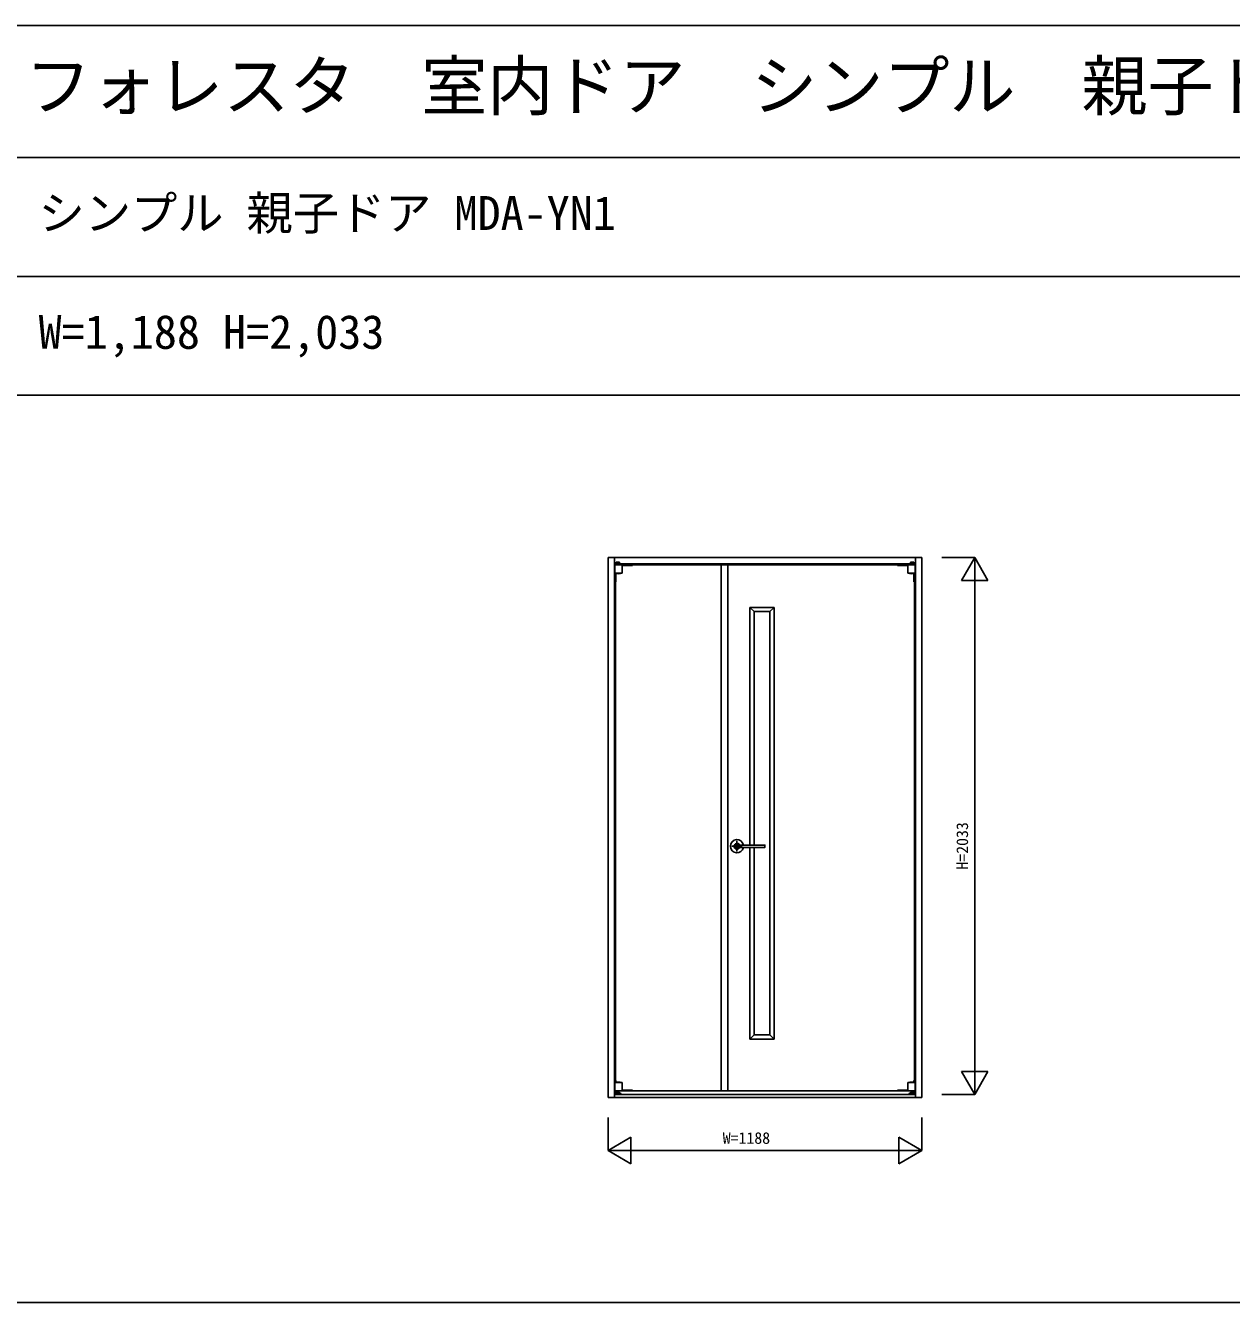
# Model space of a CAD drawing. Units: millimetres, scale not verified. Extents: x -14340 to 14341, y -10000 to 10000.
# Drawn here: x -8590 to -4024, y 5165 to 10000 of the extents above; entities that cross this region are included whole.
import ezdxf
from ezdxf.enums import TextEntityAlignment as Align

# ---------------------------------------------------------------- set-up
doc = ezdxf.new("R2010")
doc.units = ezdxf.units.MM
doc.header["$LTSCALE"] = 50
for name, color, linetype in [('0-0_0', 7, 'Continuous'), ('0-1_YKK_A1', 4, 'Continuous'), ('0-4_YKK_F1', 7, 'Continuous'), ('0-5_YKK_N1', 2, 'Continuous')]:
    doc.layers.add(name, color=color, linetype=linetype)
doc.styles.add('ＭＳ ゴシック', font='')
doc.styles.get('ＭＳ ゴシック').set_extended_font_data('MS Gothic')

msp = doc.modelspace()

# ---------------------------------------------------------------- linework, layer by layer
at = {"layer": '0-1_YKK_A1'}
for p, q in [((-6384.5, 5940.5), (-6384.5, 7985.5)), ((-6384.5, 7985.5), (-5196.5, 7985.5)), ((-6360.5, 7985.5), (-6360.5, 5955.5)), ((-5220.5, 7985.5), (-5220.5, 5955.5)), ((-5196.5, 7985.5), (-5196.5, 5940.5)), ((-6360.5, 7961.5), (-5220.5, 7961.5)), ((-6292.5, 7957.5), (-6359.5, 7957.5)), ((-6359.5, 7926.9), (-6359.5, 7957.5)), ((-6358.5, 7961.5), (-6358.5, 7959.5)), ((-6336.5, 7961.5), (-6358.5, 7961.5)), ((-6336.5, 7959.5), (-6358.5, 7959.5)), ((-6357.5, 7962), (-6357.5, 7961.5)), ((-6353.9, 7962), (-6357.5, 7962)), ((-6356.5, 7959.5), (-6356.5, 7957.5)), ((-6356.5, 7957.5), (-5956.5, 7957.5)), ((-6356, 7957.5), (-6356, 7958)), ((-6335.25, 7958), (-6356, 7958)), ((-6354.5, 7959.5), (-6354.5, 7958)), ((-6353.9, 7967), (-6353.9, 7962)), ((-6347.5, 7968.5), (-6352.4, 7968.5)), ((-6351.5, 7958), (-6351.5, 7959.5)), ((-6347.5, 7968.5), (-6342.6, 7968.5)), ((-6343.5, 7958), (-6343.5, 7959.5)), ((-6341.1, 7967), (-6341.1, 7962)), ((-6341.1, 7962), (-6337.5, 7962)), ((-6337.5, 7962), (-6337.5, 7961.5)), ((-6336.5, 7961.5), (-6336.5, 7959.5)), ((-6335.25, 7957.5), (-6335.25, 7958)), ((-6331.5, 7957.5), (-6331.5, 7926.9)), ((-6292.5, 7955), (-6331.5, 7955)), ((-6292.5, 7957.5), (-6292.5, 7955)), ((-5956.5, 7957.5), (-5224.5, 7957.5)), ((-5956.5, 5966.5), (-5956.5, 7957.5)), ((-5931.5, 5966.5), (-5931.5, 7957.5)), ((-5288.5, 7957.5), (-5221.5, 7957.5)), ((-5288.5, 7957.5), (-5288.5, 7955)), ((-5288.5, 7955), (-5249.5, 7955)), ((-5249.5, 7957.5), (-5249.5, 7926.9)), ((-5245.75, 7957.5), (-5245.75, 7958)), ((-5245.75, 7958), (-5225, 7958)), ((-5244.5, 7961.5), (-5222.5, 7961.5)), ((-5244.5, 7961.5), (-5244.5, 7959.5)), ((-5244.5, 7959.5), (-5222.5, 7959.5)), ((-5239.9, 7962), (-5243.5, 7962)), ((-5243.5, 7962), (-5243.5, 7961.5)), ((-5239.9, 7967), (-5239.9, 7962)), ((-5233.5, 7968.5), (-5238.4, 7968.5)), ((-5237.5, 7958), (-5237.5, 7959.5)), ((-5233.5, 7968.5), (-5228.6, 7968.5)), ((-5229.5, 7958), (-5229.5, 7959.5)), ((-5227.1, 7967), (-5227.1, 7962)), ((-5227.1, 7962), (-5223.5, 7962)), ((-5226.5, 7959.5), (-5226.5, 7958)), ((-5225, 7957.5), (-5225, 7958)), ((-5224.5, 7959.5), (-5224.5, 7957.5)), ((-5223.5, 7962), (-5223.5, 7961.5)), ((-5222.5, 7961.5), (-5222.5, 7959.5)), ((-5221.5, 7926.9), (-5221.5, 7957.5)), ((-6331.6, 7926.68), (-6359.4, 7926.68)), ((-6356.5, 7925.83), (-6356.5, 5998.17)), ((-6356.5, 7925.83), (-6356.5, 7893.75)), ((-6354.5, 7893.75), (-6356.5, 7893.75)), ((-6354.5, 7925.39), (-6354.5, 7893.75)), ((-5249.4, 7926.68), (-5221.6, 7926.68)), ((-5226.5, 7925.39), (-5226.5, 7893.75)), ((-5226.5, 7893.75), (-5224.5, 7893.75)), ((-5224.5, 7925.83), (-5224.5, 5998.17)), ((-5224.5, 7925.83), (-5224.5, 7893.75)), ((-5847.5, 7797), (-5847.5, 6897)), ((-5847.5, 7797), (-5847.5, 6897)), ((-5755.5, 7797), (-5847.5, 7797)), ((-5755.5, 7797), (-5847.5, 7797)), ((-5831.5, 7781), (-5847.5, 7797)), ((-5771.5, 7781), (-5755.5, 7797)), ((-5755.5, 7797), (-5755.5, 6162)), ((-5755.5, 7797), (-5755.5, 6162)), ((-5771.5, 7781), (-5771.5, 6178)), ((-5916.5, 6892.5), (-5876.5, 6892.5)), ((-5791.5, 6897), (-5905.87, 6897)), ((-5791.5, 6888), (-5905.87, 6888)), ((-5896.5, 6872.5), (-5896.5, 6912.5)), ((-5847.5, 6888), (-5847.5, 6162)), ((-5847.5, 6888), (-5847.5, 6162)), ((-5831.5, 6888), (-5831.5, 6178)), ((-5790.5, 6896), (-5790.5, 6889)), ((-5831.5, 6178), (-5847.5, 6162)), ((-5847.5, 6162), (-5755.5, 6162)), ((-5847.5, 6162), (-5755.5, 6162)), ((-5831.5, 6178), (-5771.5, 6178)), ((-5771.5, 6178), (-5755.5, 6162)), ((-6359.5, 5997.1), (-6359.5, 5966.5)), ((-6331.6, 5997.32), (-6359.4, 5997.32)), ((-6354.5, 6005.25), (-6356.5, 6005.25)), ((-6356.5, 5998.17), (-6356.5, 6005.25)), ((-6354.5, 5998.61), (-6354.5, 6005.25)), ((-6331.5, 5997.1), (-6331.5, 5966.5)), ((-5249.5, 5997.1), (-5249.5, 5966.5)), ((-5249.4, 5997.32), (-5221.6, 5997.32)), ((-5226.5, 6005.25), (-5224.5, 6005.25)), ((-5226.5, 5998.61), (-5226.5, 6005.25)), ((-5224.5, 5998.17), (-5224.5, 6005.25)), ((-5221.5, 5997.1), (-5221.5, 5966.5)), ((-6360.5, 5940.5), (-6360.5, 5955.5)), ((-6360.5, 5952.5), (-5220.5, 5952.5)), ((-6331.5, 5966.5), (-6359.5, 5966.5)), ((-5956.5, 5966.5), (-6356.5, 5966.5)), ((-6356.5, 5957.5), (-6356.5, 5966.5)), ((-6338.5, 5957.5), (-6356.5, 5957.5)), ((-6338.5, 5955.5), (-6356.5, 5955.5)), ((-6356.5, 5952.5), (-6356.5, 5955.5)), ((-6355.75, 5966.5), (-6355.75, 5966)), ((-6335, 5966), (-6355.75, 5966)), ((-6354.5, 5957.5), (-6354.5, 5966)), ((-6292.5, 5966.5), (-6352.5, 5966.5)), ((-6342.5, 5960.5), (-6352.5, 5960.5)), ((-6352.5, 5955.5), (-6352.5, 5958.5)), ((-6342.5, 5958.5), (-6352.5, 5958.5)), ((-6351.3, 5960.5), (-6351.3, 5966)), ((-6350.05, 5959.5), (-6351.05, 5958.5)), ((-6350.05, 5959.5), (-6350.05, 5960.5)), ((-6344.95, 5959.5), (-6344.95, 5960.5)), ((-6344.5, 5957.5), (-6344.5, 5958.5)), ((-6343.7, 5960.5), (-6343.7, 5966)), ((-6342.5, 5955.5), (-6342.5, 5958.5)), ((-6340.5, 5957.5), (-6340.5, 5958.5)), ((-6338.5, 5952.5), (-6338.5, 5955.5)), ((-6338.5, 5952.5), (-6338.5, 5955.5)), ((-6336.5, 5952.5), (-6336.5, 5955.5)), ((-6335, 5966.5), (-6335, 5966)), ((-6292.5, 5968.5), (-6331.5, 5968.5)), ((-6292.5, 5966.5), (-6292.5, 5968.5)), ((-5224.5, 5966.5), (-5956.5, 5966.5)), ((-5288.5, 5966.5), (-5288.5, 5968.5)), ((-5288.5, 5968.5), (-5249.5, 5968.5)), ((-5288.5, 5966.5), (-5228.5, 5966.5)), ((-5249.5, 5966.5), (-5221.5, 5966.5)), ((-5246, 5966.5), (-5246, 5966)), ((-5246, 5966), (-5225.25, 5966)), ((-5244.5, 5952.5), (-5244.5, 5955.5)), ((-5242.5, 5957.5), (-5224.5, 5957.5)), ((-5242.5, 5955.5), (-5224.5, 5955.5)), ((-5242.5, 5952.5), (-5242.5, 5955.5)), ((-5242.5, 5952.5), (-5242.5, 5955.5)), ((-5240.5, 5957.5), (-5240.5, 5958.5)), ((-5238.5, 5960.5), (-5228.5, 5960.5)), ((-5238.5, 5955.5), (-5238.5, 5958.5)), ((-5238.5, 5958.5), (-5228.5, 5958.5)), ((-5237.3, 5960.5), (-5237.3, 5966)), ((-5236.5, 5957.5), (-5236.5, 5958.5)), ((-5236.05, 5959.5), (-5236.05, 5960.5)), ((-5230.95, 5959.5), (-5230.95, 5960.5)), ((-5230.95, 5959.5), (-5229.95, 5958.5)), ((-5229.7, 5960.5), (-5229.7, 5966)), ((-5228.5, 5955.5), (-5228.5, 5958.5)), ((-5226.5, 5957.5), (-5226.5, 5966)), ((-5225.25, 5966.5), (-5225.25, 5966)), ((-5224.5, 5957.5), (-5224.5, 5966.5)), ((-5224.5, 5952.5), (-5224.5, 5955.5)), ((-5220.5, 5955.5), (-5220.5, 5940.5)), ((-6360.5, 5940.5), (-6384.5, 5940.5)), ((-5220.5, 5940.5), (-6360.5, 5940.5)), ((-5196.5, 5940.5), (-5220.5, 5940.5))]:
    msp.add_line(p, q, dxfattribs=at)
for points in [[(-5771.5, 7781), (-5831.5, 7781), (-5831.5, 6897)], [(-5791.36, 6896.99), (-5791.37, 6896.99), (-5791.39, 6896.99), (-5791.4, 6896.99), (-5791.41, 6897), (-5791.42, 6897), (-5791.43, 6897), (-5791.45, 6897), (-5791.46, 6897), (-5791.47, 6897), (-5791.48, 6897), (-5791.5, 6897)], [(-5791.5, 6888), (-5791.48, 6888), (-5791.47, 6888), (-5791.46, 6888), (-5791.45, 6888), (-5791.43, 6888), (-5791.42, 6888), (-5791.41, 6888), (-5791.4, 6888.01), (-5791.39, 6888.01), (-5791.37, 6888.01), (-5791.36, 6888.01), (-5791.35, 6888.01), (-5791.34, 6888.01), (-5791.32, 6888.01), (-5791.31, 6888.02), (-5791.3, 6888.02), (-5791.29, 6888.02), (-5791.28, 6888.02), (-5791.26, 6888.03), (-5791.25, 6888.03), (-5791.24, 6888.03), (-5791.23, 6888.04), (-5791.22, 6888.04), (-5791.21, 6888.04), (-5791.19, 6888.05), (-5791.18, 6888.05), (-5791.17, 6888.05), (-5791.16, 6888.06), (-5791.15, 6888.06), (-5791.14, 6888.07), (-5791.12, 6888.07), (-5791.11, 6888.08), (-5791.1, 6888.08), (-5791.09, 6888.09), (-5791.08, 6888.09), (-5791.07, 6888.1), (-5791.06, 6888.1), (-5791.05, 6888.11), (-5791.03, 6888.11)], [(-5790.92, 6896.82), (-5790.93, 6896.83), (-5790.94, 6896.83), (-5790.95, 6896.84), (-5790.96, 6896.84), (-5790.97, 6896.85), (-5790.98, 6896.86), (-5790.99, 6896.86), (-5791, 6896.87), (-5791.01, 6896.88), (-5791.02, 6896.88), (-5791.03, 6896.89), (-5791.05, 6896.89), (-5791.06, 6896.9), (-5791.07, 6896.9), (-5791.08, 6896.91), (-5791.09, 6896.92), (-5791.1, 6896.92), (-5791.11, 6896.92), (-5791.12, 6896.93), (-5791.14, 6896.93), (-5791.15, 6896.94), (-5791.16, 6896.94), (-5791.17, 6896.95), (-5791.18, 6896.95), (-5791.19, 6896.95), (-5791.21, 6896.96), (-5791.22, 6896.96), (-5791.23, 6896.96), (-5791.24, 6896.97), (-5791.25, 6896.97), (-5791.26, 6896.97), (-5791.28, 6896.98), (-5791.29, 6896.98), (-5791.3, 6896.98), (-5791.31, 6896.98), (-5791.32, 6896.98), (-5791.34, 6896.99), (-5791.35, 6896.99), (-5791.36, 6896.99)], [(-5791.03, 6888.11), (-5791.02, 6888.12), (-5791.01, 6888.13), (-5791, 6888.13), (-5790.99, 6888.14), (-5790.98, 6888.14), (-5790.97, 6888.15), (-5790.96, 6888.16), (-5790.95, 6888.16), (-5790.94, 6888.17), (-5790.93, 6888.18), (-5790.92, 6888.18), (-5790.91, 6888.19), (-5790.9, 6888.2), (-5790.89, 6888.2), (-5790.88, 6888.21), (-5790.87, 6888.22), (-5790.86, 6888.23), (-5790.85, 6888.23), (-5790.84, 6888.24), (-5790.83, 6888.25), (-5790.82, 6888.26), (-5790.81, 6888.27), (-5790.81, 6888.28), (-5790.8, 6888.28), (-5790.79, 6888.29), (-5790.78, 6888.3), (-5790.77, 6888.31), (-5790.76, 6888.32), (-5790.75, 6888.33), (-5790.75, 6888.34), (-5790.74, 6888.35), (-5790.73, 6888.36), (-5790.72, 6888.37), (-5790.71, 6888.37), (-5790.71, 6888.38), (-5790.7, 6888.4), (-5790.69, 6888.4), (-5790.68, 6888.41), (-5790.68, 6888.43)], [(-5790.61, 6896.46), (-5790.61, 6896.47), (-5790.62, 6896.48), (-5790.63, 6896.49), (-5790.63, 6896.5), (-5790.64, 6896.51), (-5790.64, 6896.53), (-5790.65, 6896.53), (-5790.66, 6896.55), (-5790.66, 6896.56), (-5790.67, 6896.56), (-5790.68, 6896.58), (-5790.68, 6896.59), (-5790.69, 6896.59), (-5790.7, 6896.61), (-5790.71, 6896.62), (-5790.71, 6896.62), (-5790.72, 6896.63), (-5790.73, 6896.64), (-5790.74, 6896.65), (-5790.75, 6896.66), (-5790.75, 6896.67), (-5790.76, 6896.68), (-5790.77, 6896.69), (-5790.78, 6896.7), (-5790.79, 6896.71), (-5790.8, 6896.71), (-5790.81, 6896.72), (-5790.81, 6896.73), (-5790.82, 6896.74), (-5790.83, 6896.75), (-5790.84, 6896.76), (-5790.85, 6896.77), (-5790.86, 6896.77), (-5790.87, 6896.78), (-5790.88, 6896.79), (-5790.89, 6896.8), (-5790.9, 6896.8), (-5790.91, 6896.81), (-5790.92, 6896.82)], [(-5790.68, 6888.43), (-5790.67, 6888.43), (-5790.66, 6888.44), (-5790.66, 6888.46), (-5790.65, 6888.46), (-5790.64, 6888.48), (-5790.64, 6888.49), (-5790.63, 6888.5), (-5790.63, 6888.51), (-5790.62, 6888.52), (-5790.61, 6888.53), (-5790.61, 6888.54), (-5790.6, 6888.55), (-5790.6, 6888.56), (-5790.59, 6888.57), (-5790.59, 6888.58), (-5790.58, 6888.59), (-5790.58, 6888.61), (-5790.57, 6888.62), (-5790.57, 6888.63), (-5790.56, 6888.64), (-5790.56, 6888.65), (-5790.55, 6888.66), (-5790.55, 6888.67), (-5790.55, 6888.69), (-5790.54, 6888.7), (-5790.54, 6888.71), (-5790.53, 6888.72), (-5790.53, 6888.73), (-5790.53, 6888.75), (-5790.53, 6888.76), (-5790.52, 6888.77), (-5790.52, 6888.78), (-5790.52, 6888.79), (-5790.51, 6888.8), (-5790.51, 6888.82), (-5790.51, 6888.83), (-5790.51, 6888.84), (-5790.51, 6888.85), (-5790.5, 6888.87)], [(-5790.5, 6896), (-5790.5, 6896.01), (-5790.5, 6896.02), (-5790.5, 6896.04), (-5790.5, 6896.05), (-5790.5, 6896.06), (-5790.5, 6896.07), (-5790.5, 6896.08), (-5790.5, 6896.1), (-5790.5, 6896.11), (-5790.5, 6896.12), (-5790.5, 6896.14), (-5790.51, 6896.15), (-5790.51, 6896.16), (-5790.51, 6896.17), (-5790.51, 6896.18), (-5790.51, 6896.2), (-5790.52, 6896.21), (-5790.52, 6896.22), (-5790.52, 6896.23), (-5790.53, 6896.24), (-5790.53, 6896.26), (-5790.53, 6896.27), (-5790.53, 6896.28), (-5790.54, 6896.29), (-5790.54, 6896.3), (-5790.55, 6896.31), (-5790.55, 6896.32), (-5790.55, 6896.34), (-5790.56, 6896.35), (-5790.56, 6896.36), (-5790.57, 6896.37), (-5790.57, 6896.38), (-5790.58, 6896.39), (-5790.58, 6896.41), (-5790.59, 6896.42), (-5790.59, 6896.43), (-5790.6, 6896.44), (-5790.6, 6896.45), (-5790.61, 6896.46)], [(-5790.5, 6888.87), (-5790.5, 6888.88), (-5790.5, 6888.89), (-5790.5, 6888.9), (-5790.5, 6888.91), (-5790.5, 6888.93), (-5790.5, 6888.94), (-5790.5, 6888.95), (-5790.5, 6888.96), (-5790.5, 6888.97), (-5790.5, 6888.99), (-5790.5, 6889)], [(-6336.5, 5952.5), (-6358.5, 5952.5), (-6358.5, 5955.5)], [(-6343.95, 5958.5), (-6344.95, 5959.5), (-6350.05, 5959.5)], [(-5244.5, 5952.5), (-5222.5, 5952.5), (-5222.5, 5955.5)], [(-5237.05, 5958.5), (-5236.05, 5959.5), (-5230.95, 5959.5)]]:
    msp.add_lwpolyline(points, dxfattribs=at)
for centre, radius, start, end in [((-6352.4, 7967), 1.5, 90, 180), ((-6342.6, 7967), 1.5, 360, 90), ((-5238.4, 7967), 1.5, 90, 180), ((-5228.6, 7967), 1.5, 0, 90), ((-6359.2, 7926.9), 0.3, 180, 252.57291), ((-6345.5, 7970.54), 46.04, 252.57291, 287.42709), ((-6331.8, 7926.9), 0.3, 287.42709, 360), ((-5249.2, 7926.9), 0.3, 180, 252.57291), ((-5235.5, 7970.54), 46.04, 252.57291, 287.42709), ((-5221.8, 7926.9), 0.3, 287.42709, 0), ((-5896.5, 6892.5), 25, 10.36906, 349.63024), ((-5896.5, 6892.5), 11, 24.14603, 335.85226), ((-5905.87, 6896), 1, 90, 159.51452), ((-5905.87, 6889), 1, 200.48732, 270), ((-6359.2, 5997.1), 0.3, 107.42709, 180), ((-6345.5, 5953.46), 46.04, 72.57291, 107.42709), ((-6331.8, 5997.1), 0.3, 360, 72.57291), ((-5249.2, 5997.1), 0.3, 107.42709, 180), ((-5235.5, 5953.46), 46.04, 72.57291, 107.42709), ((-5221.8, 5997.1), 0.3, 0, 72.57291), ((-6356.5, 5955.5), 2, 90, 180), ((-6352.5, 5958.5), 2, 90, 180), ((-6342.5, 5958.5), 2, 360, 90), ((-6338.5, 5955.5), 2, 360, 90), ((-5242.5, 5955.5), 2, 90, 180), ((-5238.5, 5958.5), 2, 90, 180), ((-5228.5, 5958.5), 2, 0, 90), ((-5224.5, 5955.5), 2, 0, 90)]:
    msp.add_arc(centre, radius, start, end, dxfattribs=at)
at = {"layer": '0-4_YKK_F1'}
for p, q in [((-14340.5, 10000), (14340.52, 10000)), ((-14340.5, 9500), (14159.5, 9500)), ((-14340.5, 9050), (14159.5, 9050)), ((-14340.5, 8600), (14159.5, 8600)), ((-14340.5, 5165), (14159.5, 5165))]:
    msp.add_line(p, q, dxfattribs=at)
at = {"layer": '0-5_YKK_N1'}
for p, q in [((-5121.5, 7985.5), (-4996.5, 7985.5)), ((-5046.5, 7898.9), (-4996.5, 7985.5)), ((-4996.5, 5952.5), (-4996.5, 7985.5)), ((-4996.5, 7985.5), (-4946.5, 7898.9)), ((-5046.5, 7898.9), (-4946.5, 7898.9)), ((-5046.5, 6039.1), (-4996.5, 5952.5)), ((-5046.5, 6039.1), (-4946.5, 6039.1)), ((-4996.5, 5952.5), (-4946.5, 6039.1)), ((-5121.5, 5952.5), (-4996.5, 5952.5)), ((-6384.5, 5865.5), (-6384.5, 5740.5)), ((-5196.5, 5865.5), (-5196.5, 5740.5)), ((-6384.5, 5740.5), (-6297.9, 5790.5)), ((-6297.9, 5790.5), (-6297.9, 5690.5)), ((-5283.1, 5790.5), (-5283.1, 5690.5)), ((-5283.1, 5790.5), (-5196.5, 5740.5)), ((-6384.5, 5740.5), (-5196.5, 5740.5)), ((-6384.5, 5740.5), (-6297.9, 5690.5)), ((-5283.1, 5690.5), (-5196.5, 5740.5))]:
    msp.add_line(p, q, dxfattribs=at)

# ---------------------------------------------------------------- texts
at = {"layer": '0-0_0', "style": 'ＭＳ ゴシック'}
for s, height, p in [('ＭＤＡＳＭ＿Ｙ０１  木質インテリア建材  ラフォレスタ  室内ドア  シンプル\u3000親子ドア  呼称幅１１８', 183.3, (-13840.5, 9625)), ('シンプル 親子ドア MDA-YN1', 128.3, (-8540.5, 9187.5)), ('W=1,188 H=2,033', 128.3, (-8540.5, 8737.5))]:
    msp.add_text(s, height=height, dxfattribs=at).set_placement(p, align=Align.BOTTOM_LEFT)
at = {"layer": '0-5_YKK_N1', "style": 'ＭＳ ゴシック'}
msp.add_text('H=2033', height=43.99, rotation=90, dxfattribs=at).set_placement((-5008.5, 6804), align=Align.BOTTOM_LEFT)
msp.add_text('W=1188', height=43.99, dxfattribs=at).set_placement((-5950.5, 5752.5), align=Align.BOTTOM_LEFT)

doc.saveas('drawing.dxf')
